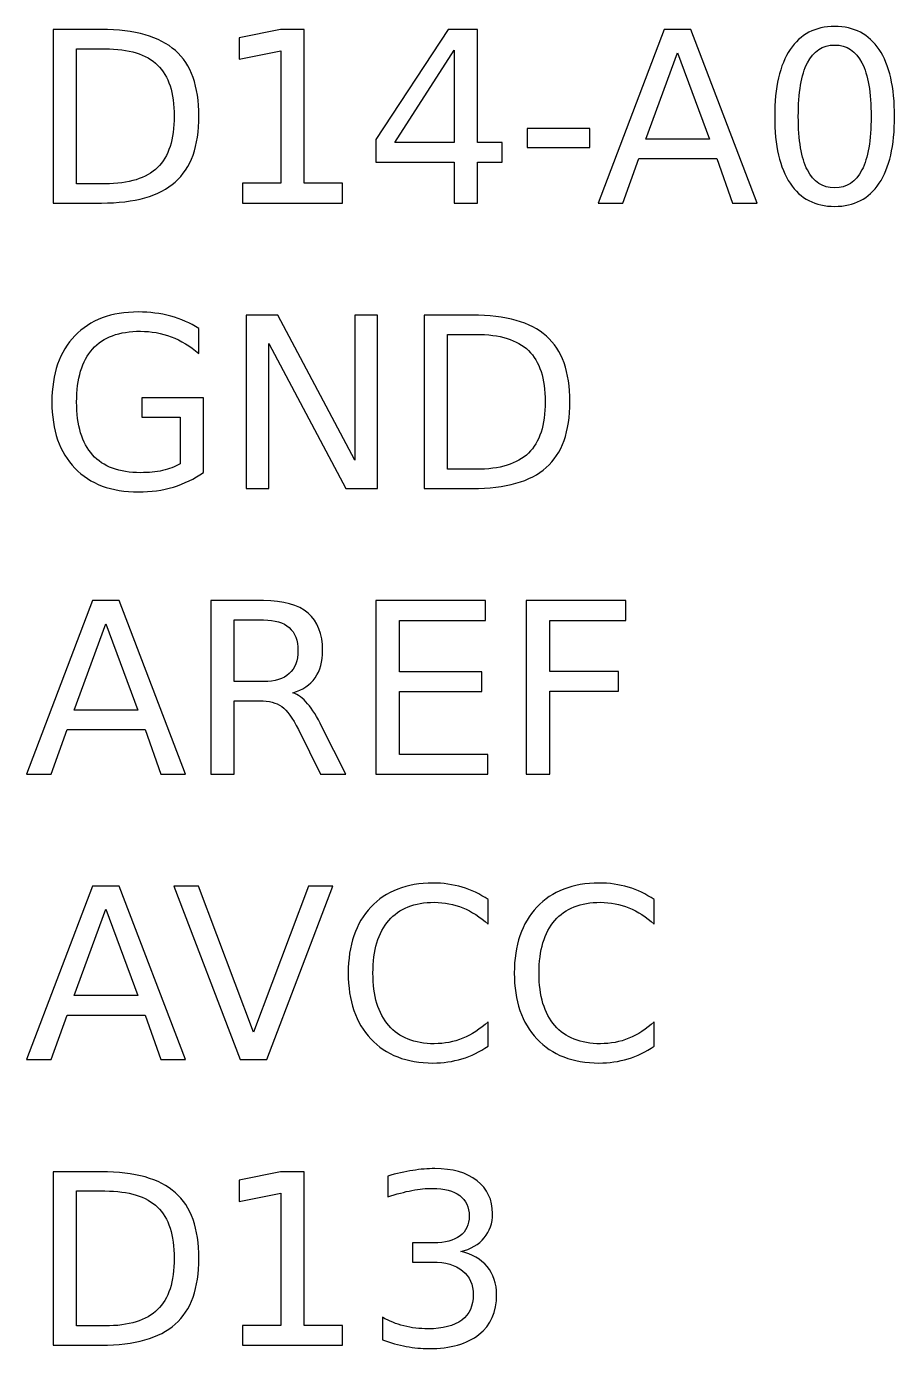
# Model space of a CAD drawing. Header units: centimetres. Extents: x -12.19 to -8.67, y -16.58 to -12.59.
# Drawn here: x -9.676 to -8.904, y -15.565 to -14.389 of the extents above; entities that cross this region are included whole.
import ezdxf

# ---------------------------------------------------------------- set-up
doc = ezdxf.new("R2010")
doc.units = ezdxf.units.CM
doc.header["$MEASUREMENT"] = 0
doc.layers.add('Layer 1', color=7, linetype='Continuous')

msp = doc.modelspace()

# ---------------------------------------------------------------- linework, layer by layer
at = {"layer": 'Layer 1', "color": 250}
for points, knots in [([(-9.65207, -14.39175), (-9.65207, -14.39175), (-9.60919, -14.39175), (-9.60919, -14.39175), (-9.60919, -14.39175), (-9.57927, -14.39175), (-9.55733, -14.39796), (-9.54336, -14.41041), (-9.54336, -14.41041), (-9.52936, -14.42283), (-9.52238, -14.4423), (-9.52238, -14.46876), (-9.52238, -14.46876), (-9.52238, -14.49536), (-9.5294, -14.51487), (-9.54347, -14.52735), (-9.54347, -14.52735), (-9.55751, -14.53981), (-9.57941, -14.54605), (-9.60919, -14.54605), (-9.60919, -14.54605), (-9.60919, -14.54605), (-9.65207, -14.54605), (-9.65207, -14.54605), (-9.65207, -14.54605), (-9.65207, -14.54605), (-9.65207, -14.39175), (-9.65207, -14.39175)], [0, 0, 0, 0, 0.1428571, 0.1428571, 0.1428571, 0.1428571, 0.2857143, 0.2857143, 0.2857143, 0.2857143, 0.4285714, 0.4285714, 0.4285714, 0.4285714, 0.5714286, 0.5714286, 0.5714286, 0.5714286, 0.7142857, 0.7142857, 0.7142857, 0.7142857, 0.8571429, 0.8571429, 0.8571429, 0.8571429, 1, 1, 1, 1]), ([(-9.48364, -14.52848), (-9.48364, -14.52848), (-9.44954, -14.52848), (-9.44954, -14.52848), (-9.44954, -14.52848), (-9.44954, -14.52848), (-9.44954, -14.41076), (-9.44954, -14.41076), (-9.44954, -14.41076), (-9.44954, -14.41076), (-9.48664, -14.41821), (-9.48664, -14.41821), (-9.48664, -14.41821), (-9.48664, -14.41821), (-9.48664, -14.39919), (-9.48664, -14.39919), (-9.48664, -14.39919), (-9.48664, -14.39919), (-9.44975, -14.39175), (-9.44975, -14.39175), (-9.44975, -14.39175), (-9.44975, -14.39175), (-9.42887, -14.39175), (-9.42887, -14.39175), (-9.42887, -14.39175), (-9.42887, -14.39175), (-9.42887, -14.52848), (-9.42887, -14.52848), (-9.42887, -14.52848), (-9.42887, -14.52848), (-9.39476, -14.52848), (-9.39476, -14.52848), (-9.39476, -14.52848), (-9.39476, -14.52848), (-9.39476, -14.54605), (-9.39476, -14.54605), (-9.39476, -14.54605), (-9.39476, -14.54605), (-9.48364, -14.54605), (-9.48364, -14.54605), (-9.48364, -14.54605), (-9.48364, -14.54605), (-9.48364, -14.52848), (-9.48364, -14.52848)], [0, 0, 0, 0, 0.0909091, 0.0909091, 0.0909091, 0.0909091, 0.1818182, 0.1818182, 0.1818182, 0.1818182, 0.2727273, 0.2727273, 0.2727273, 0.2727273, 0.3636364, 0.3636364, 0.3636364, 0.3636364, 0.4545455, 0.4545455, 0.4545455, 0.4545455, 0.5454545, 0.5454545, 0.5454545, 0.5454545, 0.6363636, 0.6363636, 0.6363636, 0.6363636, 0.7272727, 0.7272727, 0.7272727, 0.7272727, 0.8181818, 0.8181818, 0.8181818, 0.8181818, 0.9090909, 0.9090909, 0.9090909, 0.9090909, 1, 1, 1, 1]), ([(-9.30076, -14.39175), (-9.30076, -14.39175), (-9.27451, -14.39175), (-9.27451, -14.39175), (-9.27451, -14.39175), (-9.27451, -14.39175), (-9.27451, -14.49232), (-9.27451, -14.49232), (-9.27451, -14.49232), (-9.27451, -14.49232), (-9.2525, -14.49232), (-9.2525, -14.49232), (-9.2525, -14.49232), (-9.2525, -14.49232), (-9.2525, -14.50968), (-9.2525, -14.50968), (-9.2525, -14.50968), (-9.2525, -14.50968), (-9.27451, -14.50968), (-9.27451, -14.50968), (-9.27451, -14.50968), (-9.27451, -14.50968), (-9.27451, -14.54605), (-9.27451, -14.54605), (-9.27451, -14.54605), (-9.27451, -14.54605), (-9.29529, -14.54605), (-9.29529, -14.54605), (-9.29529, -14.54605), (-9.29529, -14.54605), (-9.29529, -14.50968), (-9.29529, -14.50968), (-9.29529, -14.50968), (-9.29529, -14.50968), (-9.36491, -14.50968), (-9.36491, -14.50968), (-9.36491, -14.50968), (-9.36491, -14.50968), (-9.36491, -14.48954), (-9.36491, -14.48954), (-9.36491, -14.48954), (-9.36491, -14.48954), (-9.30076, -14.39175), (-9.30076, -14.39175)], [0, 0, 0, 0, 0.0909091, 0.0909091, 0.0909091, 0.0909091, 0.1818182, 0.1818182, 0.1818182, 0.1818182, 0.2727273, 0.2727273, 0.2727273, 0.2727273, 0.3636364, 0.3636364, 0.3636364, 0.3636364, 0.4545455, 0.4545455, 0.4545455, 0.4545455, 0.5454545, 0.5454545, 0.5454545, 0.5454545, 0.6363636, 0.6363636, 0.6363636, 0.6363636, 0.7272727, 0.7272727, 0.7272727, 0.7272727, 0.8181818, 0.8181818, 0.8181818, 0.8181818, 0.9090909, 0.9090909, 0.9090909, 0.9090909, 1, 1, 1, 1]), ([(-9.10835, -14.39175), (-9.10835, -14.39175), (-9.08468, -14.39175), (-9.08468, -14.39175), (-9.08468, -14.39175), (-9.08468, -14.39175), (-9.02588, -14.54605), (-9.02588, -14.54605), (-9.02588, -14.54605), (-9.02588, -14.54605), (-9.04757, -14.54605), (-9.04757, -14.54605), (-9.04757, -14.54605), (-9.04757, -14.54605), (-9.06164, -14.50647), (-9.06164, -14.50647), (-9.06164, -14.50647), (-9.06164, -14.50647), (-9.13116, -14.50647), (-9.13116, -14.50647), (-9.13116, -14.50647), (-9.13116, -14.50647), (-9.14524, -14.54605), (-9.14524, -14.54605), (-9.14524, -14.54605), (-9.14524, -14.54605), (-9.16725, -14.54605), (-9.16725, -14.54605), (-9.16725, -14.54605), (-9.16725, -14.54605), (-9.10835, -14.39175), (-9.10835, -14.39175)], [0, 0, 0, 0, 0.125, 0.125, 0.125, 0.125, 0.25, 0.25, 0.25, 0.25, 0.375, 0.375, 0.375, 0.375, 0.5, 0.5, 0.5, 0.5, 0.625, 0.625, 0.625, 0.625, 0.75, 0.75, 0.75, 0.75, 0.875, 0.875, 0.875, 0.875, 1, 1, 1, 1]), ([(-8.95682, -14.38896), (-8.93954, -14.38896), (-8.92634, -14.39581), (-8.91721, -14.40949), (-8.91721, -14.40949), (-8.90807, -14.42315), (-8.90352, -14.44301), (-8.90352, -14.46904), (-8.90352, -14.46904), (-8.90352, -14.49504), (-8.90807, -14.51487), (-8.91721, -14.52852), (-8.91721, -14.52852), (-8.92634, -14.5422), (-8.93954, -14.54905), (-8.95682, -14.54905), (-8.95682, -14.54905), (-8.97414, -14.54905), (-8.98733, -14.5422), (-8.99646, -14.52852), (-8.99646, -14.52852), (-9.0056, -14.51487), (-9.01015, -14.49504), (-9.01015, -14.46904), (-9.01015, -14.46904), (-9.01015, -14.44301), (-9.0056, -14.42315), (-8.99646, -14.40949), (-8.99646, -14.40949), (-8.98733, -14.39581), (-8.97414, -14.38896), (-8.95682, -14.38896)], [0, 0, 0, 0, 0.125, 0.125, 0.125, 0.125, 0.25, 0.25, 0.25, 0.25, 0.375, 0.375, 0.375, 0.375, 0.5, 0.5, 0.5, 0.5, 0.625, 0.625, 0.625, 0.625, 0.75, 0.75, 0.75, 0.75, 0.875, 0.875, 0.875, 0.875, 1, 1, 1, 1]), ([(-8.95682, -14.40551), (-8.96758, -14.40551), (-8.97566, -14.4108), (-8.98105, -14.42138), (-8.98105, -14.42138), (-8.98644, -14.43193), (-8.98916, -14.44784), (-8.98916, -14.46904), (-8.98916, -14.46904), (-8.98916, -14.49021), (-8.98644, -14.50608), (-8.98105, -14.51663), (-8.98105, -14.51663), (-8.97566, -14.52721), (-8.96758, -14.5325), (-8.95682, -14.5325), (-8.95682, -14.5325), (-8.94603, -14.5325), (-8.93791, -14.52721), (-8.93252, -14.51663), (-8.93252, -14.51663), (-8.92712, -14.50608), (-8.9244, -14.49021), (-8.9244, -14.46904), (-8.9244, -14.46904), (-8.9244, -14.44784), (-8.92712, -14.43193), (-8.93252, -14.42138), (-8.93252, -14.42138), (-8.93791, -14.4108), (-8.94603, -14.40551), (-8.95682, -14.40551)], [0, 0, 0, 0, 0.125, 0.125, 0.125, 0.125, 0.25, 0.25, 0.25, 0.25, 0.375, 0.375, 0.375, 0.375, 0.5, 0.5, 0.5, 0.5, 0.625, 0.625, 0.625, 0.625, 0.75, 0.75, 0.75, 0.75, 0.875, 0.875, 0.875, 0.875, 1, 1, 1, 1]), ([(-9.63119, -14.40889), (-9.63119, -14.40889), (-9.63119, -14.52891), (-9.63119, -14.52891), (-9.63119, -14.52891), (-9.63119, -14.52891), (-9.60598, -14.52891), (-9.60598, -14.52891), (-9.60598, -14.52891), (-9.5847, -14.52891), (-9.56911, -14.52407), (-9.5592, -14.51444), (-9.5592, -14.51444), (-9.54932, -14.50478), (-9.54438, -14.48957), (-9.54438, -14.46876), (-9.54438, -14.46876), (-9.54438, -14.44809), (-9.54932, -14.43292), (-9.5592, -14.42332), (-9.5592, -14.42332), (-9.56911, -14.41369), (-9.5847, -14.40889), (-9.60598, -14.40889), (-9.60598, -14.40889), (-9.60598, -14.40889), (-9.63119, -14.40889), (-9.63119, -14.40889)], [0, 0, 0, 0, 0.1428571, 0.1428571, 0.1428571, 0.1428571, 0.2857143, 0.2857143, 0.2857143, 0.2857143, 0.4285714, 0.4285714, 0.4285714, 0.4285714, 0.5714286, 0.5714286, 0.5714286, 0.5714286, 0.7142857, 0.7142857, 0.7142857, 0.7142857, 0.8571429, 0.8571429, 0.8571429, 0.8571429, 1, 1, 1, 1]), ([(-9.29529, -14.40995), (-9.29529, -14.40995), (-9.34798, -14.49232), (-9.34798, -14.49232), (-9.34798, -14.49232), (-9.34798, -14.49232), (-9.29529, -14.49232), (-9.29529, -14.49232), (-9.29529, -14.49232), (-9.29529, -14.49232), (-9.29529, -14.40995), (-9.29529, -14.40995)], [0, 0, 0, 0, 0.3333333, 0.3333333, 0.3333333, 0.3333333, 0.6666667, 0.6666667, 0.6666667, 0.6666667, 1, 1, 1, 1]), ([(-9.09657, -14.41232), (-9.09657, -14.41232), (-9.12488, -14.48911), (-9.12488, -14.48911), (-9.12488, -14.48911), (-9.12488, -14.48911), (-9.06813, -14.48911), (-9.06813, -14.48911), (-9.06813, -14.48911), (-9.06813, -14.48911), (-9.09657, -14.41232), (-9.09657, -14.41232)], [0, 0, 0, 0, 0.3333333, 0.3333333, 0.3333333, 0.3333333, 0.6666667, 0.6666667, 0.6666667, 0.6666667, 1, 1, 1, 1]), ([(-9.23028, -14.47962), (-9.23028, -14.47962), (-9.17459, -14.47962), (-9.17459, -14.47962), (-9.17459, -14.47962), (-9.17459, -14.47962), (-9.17459, -14.49656), (-9.17459, -14.49656), (-9.17459, -14.49656), (-9.17459, -14.49656), (-9.23028, -14.49656), (-9.23028, -14.49656), (-9.23028, -14.49656), (-9.23028, -14.49656), (-9.23028, -14.47962), (-9.23028, -14.47962)], [0, 0, 0, 0, 0.25, 0.25, 0.25, 0.25, 0.5, 0.5, 0.5, 0.5, 0.75, 0.75, 0.75, 0.75, 1, 1, 1, 1]), ([(-9.53913, -14.77804), (-9.53913, -14.77804), (-9.53913, -14.73659), (-9.53913, -14.73659), (-9.53913, -14.73659), (-9.53913, -14.73659), (-9.57324, -14.73659), (-9.57324, -14.73659), (-9.57324, -14.73659), (-9.57324, -14.73659), (-9.57324, -14.71944), (-9.57324, -14.71944), (-9.57324, -14.71944), (-9.57324, -14.71944), (-9.51846, -14.71944), (-9.51846, -14.71944), (-9.51846, -14.71944), (-9.51846, -14.71944), (-9.51846, -14.78569), (-9.51846, -14.78569), (-9.51846, -14.78569), (-9.52651, -14.79141), (-9.53539, -14.79575), (-9.54512, -14.79867), (-9.54512, -14.79867), (-9.55483, -14.8016), (-9.5652, -14.80305), (-9.57624, -14.80305), (-9.57624, -14.80305), (-9.60033, -14.80305), (-9.61921, -14.79599), (-9.63278, -14.78192), (-9.63278, -14.78192), (-9.64639, -14.76781), (-9.6532, -14.74819), (-9.6532, -14.72304), (-9.6532, -14.72304), (-9.6532, -14.69785), (-9.64639, -14.6782), (-9.63278, -14.66409), (-9.63278, -14.66409), (-9.61921, -14.65002), (-9.60033, -14.64296), (-9.5762, -14.64296), (-9.5762, -14.64296), (-9.56615, -14.64296), (-9.55659, -14.6442), (-9.54752, -14.64667), (-9.54752, -14.64667), (-9.53849, -14.64917), (-9.53013, -14.65281), (-9.52249, -14.65764), (-9.52249, -14.65764), (-9.52249, -14.65764), (-9.52249, -14.67986), (-9.52249, -14.67986), (-9.52249, -14.67986), (-9.5302, -14.6733), (-9.53839, -14.6684), (-9.54706, -14.66508), (-9.54706, -14.66508), (-9.55574, -14.66177), (-9.56488, -14.66011), (-9.57447, -14.66011), (-9.57447, -14.66011), (-9.59335, -14.66011), (-9.60753, -14.66536), (-9.61698, -14.67591), (-9.61698, -14.67591), (-9.62646, -14.68646), (-9.63119, -14.70219), (-9.63119, -14.72304), (-9.63119, -14.72304), (-9.63119, -14.74385), (-9.62646, -14.75955), (-9.61698, -14.7701), (-9.61698, -14.7701), (-9.60753, -14.78065), (-9.59335, -14.7859), (-9.57447, -14.7859), (-9.57447, -14.7859), (-9.5671, -14.7859), (-9.5605, -14.78527), (-9.55472, -14.784), (-9.55472, -14.784), (-9.54893, -14.78273), (-9.54375, -14.78072), (-9.53913, -14.77804)], [0, 0, 0, 0, 0.0454545, 0.0454545, 0.0454545, 0.0454545, 0.0909091, 0.0909091, 0.0909091, 0.0909091, 0.1363636, 0.1363636, 0.1363636, 0.1363636, 0.1818182, 0.1818182, 0.1818182, 0.1818182, 0.2272727, 0.2272727, 0.2272727, 0.2272727, 0.2727273, 0.2727273, 0.2727273, 0.2727273, 0.3181818, 0.3181818, 0.3181818, 0.3181818, 0.3636364, 0.3636364, 0.3636364, 0.3636364, 0.4090909, 0.4090909, 0.4090909, 0.4090909, 0.4545455, 0.4545455, 0.4545455, 0.4545455, 0.5, 0.5, 0.5, 0.5, 0.5454545, 0.5454545, 0.5454545, 0.5454545, 0.5909091, 0.5909091, 0.5909091, 0.5909091, 0.6363636, 0.6363636, 0.6363636, 0.6363636, 0.6818182, 0.6818182, 0.6818182, 0.6818182, 0.7272727, 0.7272727, 0.7272727, 0.7272727, 0.7727273, 0.7727273, 0.7727273, 0.7727273, 0.8181818, 0.8181818, 0.8181818, 0.8181818, 0.8636364, 0.8636364, 0.8636364, 0.8636364, 0.9090909, 0.9090909, 0.9090909, 0.9090909, 0.9545455, 0.9545455, 0.9545455, 0.9545455, 1, 1, 1, 1]), ([(-9.48033, -14.64575), (-9.48033, -14.64575), (-9.45223, -14.64575), (-9.45223, -14.64575), (-9.45223, -14.64575), (-9.45223, -14.64575), (-9.38379, -14.77483), (-9.38379, -14.77483), (-9.38379, -14.77483), (-9.38379, -14.77483), (-9.38379, -14.64575), (-9.38379, -14.64575), (-9.38379, -14.64575), (-9.38379, -14.64575), (-9.36355, -14.64575), (-9.36355, -14.64575), (-9.36355, -14.64575), (-9.36355, -14.64575), (-9.36355, -14.80005), (-9.36355, -14.80005), (-9.36355, -14.80005), (-9.36355, -14.80005), (-9.39166, -14.80005), (-9.39166, -14.80005), (-9.39166, -14.80005), (-9.39166, -14.80005), (-9.46008, -14.67097), (-9.46008, -14.67097), (-9.46008, -14.67097), (-9.46008, -14.67097), (-9.46008, -14.80005), (-9.46008, -14.80005), (-9.46008, -14.80005), (-9.46008, -14.80005), (-9.48033, -14.80005), (-9.48033, -14.80005), (-9.48033, -14.80005), (-9.48033, -14.80005), (-9.48033, -14.64575), (-9.48033, -14.64575)], [0, 0, 0, 0, 0.1, 0.1, 0.1, 0.1, 0.2, 0.2, 0.2, 0.2, 0.3, 0.3, 0.3, 0.3, 0.4, 0.4, 0.4, 0.4, 0.5, 0.5, 0.5, 0.5, 0.6, 0.6, 0.6, 0.6, 0.7, 0.7, 0.7, 0.7, 0.8, 0.8, 0.8, 0.8, 0.9, 0.9, 0.9, 0.9, 1, 1, 1, 1]), ([(-9.32202, -14.64575), (-9.32202, -14.64575), (-9.27914, -14.64575), (-9.27914, -14.64575), (-9.27914, -14.64575), (-9.24922, -14.64575), (-9.22728, -14.65196), (-9.21331, -14.66441), (-9.21331, -14.66441), (-9.19931, -14.67683), (-9.19233, -14.6963), (-9.19233, -14.72276), (-9.19233, -14.72276), (-9.19233, -14.74936), (-9.19935, -14.76887), (-9.21342, -14.78135), (-9.21342, -14.78135), (-9.22746, -14.79381), (-9.24936, -14.80005), (-9.27914, -14.80005), (-9.27914, -14.80005), (-9.27914, -14.80005), (-9.32202, -14.80005), (-9.32202, -14.80005), (-9.32202, -14.80005), (-9.32202, -14.80005), (-9.32202, -14.64575), (-9.32202, -14.64575)], [0, 0, 0, 0, 0.1428571, 0.1428571, 0.1428571, 0.1428571, 0.2857143, 0.2857143, 0.2857143, 0.2857143, 0.4285714, 0.4285714, 0.4285714, 0.4285714, 0.5714286, 0.5714286, 0.5714286, 0.5714286, 0.7142857, 0.7142857, 0.7142857, 0.7142857, 0.8571429, 0.8571429, 0.8571429, 0.8571429, 1, 1, 1, 1]), ([(-9.30114, -14.66289), (-9.30114, -14.66289), (-9.30114, -14.78291), (-9.30114, -14.78291), (-9.30114, -14.78291), (-9.30114, -14.78291), (-9.27593, -14.78291), (-9.27593, -14.78291), (-9.27593, -14.78291), (-9.25465, -14.78291), (-9.23906, -14.77807), (-9.22915, -14.76844), (-9.22915, -14.76844), (-9.21927, -14.75878), (-9.21433, -14.74357), (-9.21433, -14.72276), (-9.21433, -14.72276), (-9.21433, -14.70209), (-9.21927, -14.68692), (-9.22915, -14.67732), (-9.22915, -14.67732), (-9.23906, -14.66769), (-9.25465, -14.66289), (-9.27593, -14.66289), (-9.27593, -14.66289), (-9.27593, -14.66289), (-9.30114, -14.66289), (-9.30114, -14.66289)], [0, 0, 0, 0, 0.1428571, 0.1428571, 0.1428571, 0.1428571, 0.2857143, 0.2857143, 0.2857143, 0.2857143, 0.4285714, 0.4285714, 0.4285714, 0.4285714, 0.5714286, 0.5714286, 0.5714286, 0.5714286, 0.7142857, 0.7142857, 0.7142857, 0.7142857, 0.8571429, 0.8571429, 0.8571429, 0.8571429, 1, 1, 1, 1]), ([(-9.61695, -14.89975), (-9.61695, -14.89975), (-9.59328, -14.89975), (-9.59328, -14.89975), (-9.59328, -14.89975), (-9.59328, -14.89975), (-9.53448, -15.05405), (-9.53448, -15.05405), (-9.53448, -15.05405), (-9.53448, -15.05405), (-9.55617, -15.05405), (-9.55617, -15.05405), (-9.55617, -15.05405), (-9.55617, -15.05405), (-9.57024, -15.01447), (-9.57024, -15.01447), (-9.57024, -15.01447), (-9.57024, -15.01447), (-9.63976, -15.01447), (-9.63976, -15.01447), (-9.63976, -15.01447), (-9.63976, -15.01447), (-9.65384, -15.05405), (-9.65384, -15.05405), (-9.65384, -15.05405), (-9.65384, -15.05405), (-9.67585, -15.05405), (-9.67585, -15.05405), (-9.67585, -15.05405), (-9.67585, -15.05405), (-9.61695, -14.89975), (-9.61695, -14.89975)], [0, 0, 0, 0, 0.125, 0.125, 0.125, 0.125, 0.25, 0.25, 0.25, 0.25, 0.375, 0.375, 0.375, 0.375, 0.5, 0.5, 0.5, 0.5, 0.625, 0.625, 0.625, 0.625, 0.75, 0.75, 0.75, 0.75, 0.875, 0.875, 0.875, 0.875, 1, 1, 1, 1]), ([(-9.43878, -14.9817), (-9.4343, -14.98321), (-9.42992, -14.98646), (-9.42569, -14.9914), (-9.42569, -14.9914), (-9.42146, -14.99637), (-9.41722, -15.00318), (-9.41296, -15.01186), (-9.41296, -15.01186), (-9.41296, -15.01186), (-9.39176, -15.05405), (-9.39176, -15.05405), (-9.39176, -15.05405), (-9.39176, -15.05405), (-9.41419, -15.05405), (-9.41419, -15.05405), (-9.41419, -15.05405), (-9.41419, -15.05405), (-9.43391, -15.01447), (-9.43391, -15.01447), (-9.43391, -15.01447), (-9.43903, -15.00413), (-9.44396, -14.99725), (-9.44876, -14.9939), (-9.44876, -14.9939), (-9.45352, -14.99052), (-9.46005, -14.98882), (-9.46834, -14.98882), (-9.46834, -14.98882), (-9.46834, -14.98882), (-9.49105, -14.98882), (-9.49105, -14.98882), (-9.49105, -14.98882), (-9.49105, -14.98882), (-9.49105, -15.05405), (-9.49105, -15.05405), (-9.49105, -15.05405), (-9.49105, -15.05405), (-9.51193, -15.05405), (-9.51193, -15.05405), (-9.51193, -15.05405), (-9.51193, -15.05405), (-9.51193, -14.89975), (-9.51193, -14.89975), (-9.51193, -14.89975), (-9.51193, -14.89975), (-9.46481, -14.89975), (-9.46481, -14.89975), (-9.46481, -14.89975), (-9.44717, -14.89975), (-9.43402, -14.90342), (-9.42534, -14.91079), (-9.42534, -14.91079), (-9.41666, -14.91816), (-9.41232, -14.92931), (-9.41232, -14.9442), (-9.41232, -14.9442), (-9.41232, -14.9539), (-9.41458, -14.96194), (-9.41909, -14.96836), (-9.41909, -14.96836), (-9.42361, -14.97478), (-9.43017, -14.97923), (-9.43878, -14.9817)], [0, 0, 0, 0, 0.0625, 0.0625, 0.0625, 0.0625, 0.125, 0.125, 0.125, 0.125, 0.1875, 0.1875, 0.1875, 0.1875, 0.25, 0.25, 0.25, 0.25, 0.3125, 0.3125, 0.3125, 0.3125, 0.375, 0.375, 0.375, 0.375, 0.4375, 0.4375, 0.4375, 0.4375, 0.5, 0.5, 0.5, 0.5, 0.5625, 0.5625, 0.5625, 0.5625, 0.625, 0.625, 0.625, 0.625, 0.6875, 0.6875, 0.6875, 0.6875, 0.75, 0.75, 0.75, 0.75, 0.8125, 0.8125, 0.8125, 0.8125, 0.875, 0.875, 0.875, 0.875, 0.9375, 0.9375, 0.9375, 0.9375, 1, 1, 1, 1]), ([(-9.36488, -14.89975), (-9.36488, -14.89975), (-9.26735, -14.89975), (-9.26735, -14.89975), (-9.26735, -14.89975), (-9.26735, -14.89975), (-9.26735, -14.91732), (-9.26735, -14.91732), (-9.26735, -14.91732), (-9.26735, -14.91732), (-9.344, -14.91732), (-9.344, -14.91732), (-9.344, -14.91732), (-9.344, -14.91732), (-9.344, -14.963), (-9.344, -14.963), (-9.344, -14.963), (-9.344, -14.963), (-9.27056, -14.963), (-9.27056, -14.963), (-9.27056, -14.963), (-9.27056, -14.963), (-9.27056, -14.98057), (-9.27056, -14.98057), (-9.27056, -14.98057), (-9.27056, -14.98057), (-9.344, -14.98057), (-9.344, -14.98057), (-9.344, -14.98057), (-9.344, -14.98057), (-9.344, -15.03648), (-9.344, -15.03648), (-9.344, -15.03648), (-9.344, -15.03648), (-9.26548, -15.03648), (-9.26548, -15.03648), (-9.26548, -15.03648), (-9.26548, -15.03648), (-9.26548, -15.05405), (-9.26548, -15.05405), (-9.26548, -15.05405), (-9.26548, -15.05405), (-9.36488, -15.05405), (-9.36488, -15.05405), (-9.36488, -15.05405), (-9.36488, -15.05405), (-9.36488, -14.89975), (-9.36488, -14.89975)], [0, 0, 0, 0, 0.0833333, 0.0833333, 0.0833333, 0.0833333, 0.1666667, 0.1666667, 0.1666667, 0.1666667, 0.25, 0.25, 0.25, 0.25, 0.3333333, 0.3333333, 0.3333333, 0.3333333, 0.4166667, 0.4166667, 0.4166667, 0.4166667, 0.5, 0.5, 0.5, 0.5, 0.5833333, 0.5833333, 0.5833333, 0.5833333, 0.6666667, 0.6666667, 0.6666667, 0.6666667, 0.75, 0.75, 0.75, 0.75, 0.8333333, 0.8333333, 0.8333333, 0.8333333, 0.9166667, 0.9166667, 0.9166667, 0.9166667, 1, 1, 1, 1]), ([(-9.23116, -14.89975), (-9.23116, -14.89975), (-9.14249, -14.89975), (-9.14249, -14.89975), (-9.14249, -14.89975), (-9.14249, -14.89975), (-9.14249, -14.91732), (-9.14249, -14.91732), (-9.14249, -14.91732), (-9.14249, -14.91732), (-9.21028, -14.91732), (-9.21028, -14.91732), (-9.21028, -14.91732), (-9.21028, -14.91732), (-9.21028, -14.96279), (-9.21028, -14.96279), (-9.21028, -14.96279), (-9.21028, -14.96279), (-9.14912, -14.96279), (-9.14912, -14.96279), (-9.14912, -14.96279), (-9.14912, -14.96279), (-9.14912, -14.98036), (-9.14912, -14.98036), (-9.14912, -14.98036), (-9.14912, -14.98036), (-9.21028, -14.98036), (-9.21028, -14.98036), (-9.21028, -14.98036), (-9.21028, -14.98036), (-9.21028, -15.05405), (-9.21028, -15.05405), (-9.21028, -15.05405), (-9.21028, -15.05405), (-9.23116, -15.05405), (-9.23116, -15.05405), (-9.23116, -15.05405), (-9.23116, -15.05405), (-9.23116, -14.89975), (-9.23116, -14.89975)], [0, 0, 0, 0, 0.1, 0.1, 0.1, 0.1, 0.2, 0.2, 0.2, 0.2, 0.3, 0.3, 0.3, 0.3, 0.4, 0.4, 0.4, 0.4, 0.5, 0.5, 0.5, 0.5, 0.6, 0.6, 0.6, 0.6, 0.7, 0.7, 0.7, 0.7, 0.8, 0.8, 0.8, 0.8, 0.9, 0.9, 0.9, 0.9, 1, 1, 1, 1]), ([(-9.60517, -14.92032), (-9.60517, -14.92032), (-9.63348, -14.99711), (-9.63348, -14.99711), (-9.63348, -14.99711), (-9.63348, -14.99711), (-9.57673, -14.99711), (-9.57673, -14.99711), (-9.57673, -14.99711), (-9.57673, -14.99711), (-9.60517, -14.92032), (-9.60517, -14.92032)], [0, 0, 0, 0, 0.3333333, 0.3333333, 0.3333333, 0.3333333, 0.6666667, 0.6666667, 0.6666667, 0.6666667, 1, 1, 1, 1]), ([(-9.49105, -14.91689), (-9.49105, -14.91689), (-9.49105, -14.97168), (-9.49105, -14.97168), (-9.49105, -14.97168), (-9.49105, -14.97168), (-9.46481, -14.97168), (-9.46481, -14.97168), (-9.46481, -14.97168), (-9.45476, -14.97168), (-9.44717, -14.96935), (-9.44202, -14.96469), (-9.44202, -14.96469), (-9.43691, -14.96004), (-9.43433, -14.95319), (-9.43433, -14.9442), (-9.43433, -14.9442), (-9.43433, -14.93517), (-9.43691, -14.92836), (-9.44202, -14.92377), (-9.44202, -14.92377), (-9.44717, -14.91919), (-9.45476, -14.91689), (-9.46481, -14.91689), (-9.46481, -14.91689), (-9.46481, -14.91689), (-9.49105, -14.91689), (-9.49105, -14.91689)], [0, 0, 0, 0, 0.1428571, 0.1428571, 0.1428571, 0.1428571, 0.2857143, 0.2857143, 0.2857143, 0.2857143, 0.4285714, 0.4285714, 0.4285714, 0.4285714, 0.5714286, 0.5714286, 0.5714286, 0.5714286, 0.7142857, 0.7142857, 0.7142857, 0.7142857, 0.8571429, 0.8571429, 0.8571429, 0.8571429, 1, 1, 1, 1]), ([(-9.61695, -15.15375), (-9.61695, -15.15375), (-9.59328, -15.15375), (-9.59328, -15.15375), (-9.59328, -15.15375), (-9.59328, -15.15375), (-9.53448, -15.30805), (-9.53448, -15.30805), (-9.53448, -15.30805), (-9.53448, -15.30805), (-9.55617, -15.30805), (-9.55617, -15.30805), (-9.55617, -15.30805), (-9.55617, -15.30805), (-9.57024, -15.26847), (-9.57024, -15.26847), (-9.57024, -15.26847), (-9.57024, -15.26847), (-9.63976, -15.26847), (-9.63976, -15.26847), (-9.63976, -15.26847), (-9.63976, -15.26847), (-9.65384, -15.30805), (-9.65384, -15.30805), (-9.65384, -15.30805), (-9.65384, -15.30805), (-9.67585, -15.30805), (-9.67585, -15.30805), (-9.67585, -15.30805), (-9.67585, -15.30805), (-9.61695, -15.15375), (-9.61695, -15.15375)], [0, 0, 0, 0, 0.125, 0.125, 0.125, 0.125, 0.25, 0.25, 0.25, 0.25, 0.375, 0.375, 0.375, 0.375, 0.5, 0.5, 0.5, 0.5, 0.625, 0.625, 0.625, 0.625, 0.75, 0.75, 0.75, 0.75, 0.875, 0.875, 0.875, 0.875, 1, 1, 1, 1]), ([(-9.4857, -15.30805), (-9.4857, -15.30805), (-9.5446, -15.15375), (-9.5446, -15.15375), (-9.5446, -15.15375), (-9.5446, -15.15375), (-9.5228, -15.15375), (-9.5228, -15.15375), (-9.5228, -15.15375), (-9.5228, -15.15375), (-9.47392, -15.28367), (-9.47392, -15.28367), (-9.47392, -15.28367), (-9.47392, -15.28367), (-9.42492, -15.15375), (-9.42492, -15.15375), (-9.42492, -15.15375), (-9.42492, -15.15375), (-9.40323, -15.15375), (-9.40323, -15.15375), (-9.40323, -15.15375), (-9.40323, -15.15375), (-9.46203, -15.30805), (-9.46203, -15.30805), (-9.46203, -15.30805), (-9.46203, -15.30805), (-9.4857, -15.30805), (-9.4857, -15.30805)], [0, 0, 0, 0, 0.1428571, 0.1428571, 0.1428571, 0.1428571, 0.2857143, 0.2857143, 0.2857143, 0.2857143, 0.4285714, 0.4285714, 0.4285714, 0.4285714, 0.5714286, 0.5714286, 0.5714286, 0.5714286, 0.7142857, 0.7142857, 0.7142857, 0.7142857, 0.8571429, 0.8571429, 0.8571429, 0.8571429, 1, 1, 1, 1]), ([(-9.26518, -15.16564), (-9.26518, -15.16564), (-9.26518, -15.18765), (-9.26518, -15.18765), (-9.26518, -15.18765), (-9.27219, -15.18109), (-9.2797, -15.17622), (-9.28764, -15.17298), (-9.28764, -15.17298), (-9.29561, -15.16973), (-9.30405, -15.16811), (-9.31301, -15.16811), (-9.31301, -15.16811), (-9.33064, -15.16811), (-9.34416, -15.1735), (-9.35354, -15.1843), (-9.35354, -15.1843), (-9.36288, -15.19506), (-9.36757, -15.21065), (-9.36757, -15.23104), (-9.36757, -15.23104), (-9.36757, -15.2514), (-9.36288, -15.26695), (-9.35354, -15.27771), (-9.35354, -15.27771), (-9.34416, -15.28851), (-9.33064, -15.2939), (-9.31301, -15.2939), (-9.31301, -15.2939), (-9.30405, -15.2939), (-9.29561, -15.29228), (-9.28764, -15.28904), (-9.28764, -15.28904), (-9.2797, -15.28579), (-9.27219, -15.28092), (-9.26518, -15.27436), (-9.26518, -15.27436), (-9.26518, -15.27436), (-9.26518, -15.29616), (-9.26518, -15.29616), (-9.26518, -15.29616), (-9.27247, -15.30114), (-9.2802, -15.30484), (-9.28838, -15.30731), (-9.28838, -15.30731), (-9.29653, -15.30981), (-9.30517, -15.31105), (-9.31424, -15.31105), (-9.31424, -15.31105), (-9.33763, -15.31105), (-9.35601, -15.30389), (-9.36944, -15.2896), (-9.36944, -15.2896), (-9.38288, -15.27531), (-9.38958, -15.25581), (-9.38958, -15.23104), (-9.38958, -15.23104), (-9.38958, -15.20624), (-9.38288, -15.1867), (-9.36944, -15.17241), (-9.36944, -15.17241), (-9.35601, -15.15812), (-9.33763, -15.15096), (-9.31424, -15.15096), (-9.31424, -15.15096), (-9.30503, -15.15096), (-9.29632, -15.1522), (-9.28817, -15.15463), (-9.28817, -15.15463), (-9.27999, -15.15707), (-9.27233, -15.16073), (-9.26518, -15.16564)], [0, 0, 0, 0, 0.0555556, 0.0555556, 0.0555556, 0.0555556, 0.1111111, 0.1111111, 0.1111111, 0.1111111, 0.1666667, 0.1666667, 0.1666667, 0.1666667, 0.2222222, 0.2222222, 0.2222222, 0.2222222, 0.2777778, 0.2777778, 0.2777778, 0.2777778, 0.3333333, 0.3333333, 0.3333333, 0.3333333, 0.3888889, 0.3888889, 0.3888889, 0.3888889, 0.4444444, 0.4444444, 0.4444444, 0.4444444, 0.5, 0.5, 0.5, 0.5, 0.5555556, 0.5555556, 0.5555556, 0.5555556, 0.6111111, 0.6111111, 0.6111111, 0.6111111, 0.6666667, 0.6666667, 0.6666667, 0.6666667, 0.7222222, 0.7222222, 0.7222222, 0.7222222, 0.7777778, 0.7777778, 0.7777778, 0.7777778, 0.8333333, 0.8333333, 0.8333333, 0.8333333, 0.8888889, 0.8888889, 0.8888889, 0.8888889, 0.9444444, 0.9444444, 0.9444444, 0.9444444, 1, 1, 1, 1]), ([(-9.11742, -15.16564), (-9.11742, -15.16564), (-9.11742, -15.18765), (-9.11742, -15.18765), (-9.11742, -15.18765), (-9.12443, -15.18109), (-9.13194, -15.17622), (-9.13988, -15.17298), (-9.13988, -15.17298), (-9.14785, -15.16973), (-9.15629, -15.16811), (-9.16525, -15.16811), (-9.16525, -15.16811), (-9.18288, -15.16811), (-9.1964, -15.1735), (-9.20578, -15.1843), (-9.20578, -15.1843), (-9.21512, -15.19506), (-9.21981, -15.21065), (-9.21981, -15.23104), (-9.21981, -15.23104), (-9.21981, -15.2514), (-9.21512, -15.26695), (-9.20578, -15.27771), (-9.20578, -15.27771), (-9.1964, -15.28851), (-9.18288, -15.2939), (-9.16525, -15.2939), (-9.16525, -15.2939), (-9.15629, -15.2939), (-9.14785, -15.29228), (-9.13988, -15.28904), (-9.13988, -15.28904), (-9.13194, -15.28579), (-9.12443, -15.28092), (-9.11742, -15.27436), (-9.11742, -15.27436), (-9.11742, -15.27436), (-9.11742, -15.29616), (-9.11742, -15.29616), (-9.11742, -15.29616), (-9.12471, -15.30114), (-9.13244, -15.30484), (-9.14062, -15.30731), (-9.14062, -15.30731), (-9.14877, -15.30981), (-9.15741, -15.31105), (-9.16648, -15.31105), (-9.16648, -15.31105), (-9.18987, -15.31105), (-9.20825, -15.30389), (-9.22168, -15.2896), (-9.22168, -15.2896), (-9.23512, -15.27531), (-9.24182, -15.25581), (-9.24182, -15.23104), (-9.24182, -15.23104), (-9.24182, -15.20624), (-9.23512, -15.1867), (-9.22168, -15.17241), (-9.22168, -15.17241), (-9.20825, -15.15812), (-9.18987, -15.15096), (-9.16648, -15.15096), (-9.16648, -15.15096), (-9.15727, -15.15096), (-9.14856, -15.1522), (-9.14041, -15.15463), (-9.14041, -15.15463), (-9.13223, -15.15707), (-9.12457, -15.16073), (-9.11742, -15.16564)], [0, 0, 0, 0, 0.0555556, 0.0555556, 0.0555556, 0.0555556, 0.1111111, 0.1111111, 0.1111111, 0.1111111, 0.1666667, 0.1666667, 0.1666667, 0.1666667, 0.2222222, 0.2222222, 0.2222222, 0.2222222, 0.2777778, 0.2777778, 0.2777778, 0.2777778, 0.3333333, 0.3333333, 0.3333333, 0.3333333, 0.3888889, 0.3888889, 0.3888889, 0.3888889, 0.4444444, 0.4444444, 0.4444444, 0.4444444, 0.5, 0.5, 0.5, 0.5, 0.5555556, 0.5555556, 0.5555556, 0.5555556, 0.6111111, 0.6111111, 0.6111111, 0.6111111, 0.6666667, 0.6666667, 0.6666667, 0.6666667, 0.7222222, 0.7222222, 0.7222222, 0.7222222, 0.7777778, 0.7777778, 0.7777778, 0.7777778, 0.8333333, 0.8333333, 0.8333333, 0.8333333, 0.8888889, 0.8888889, 0.8888889, 0.8888889, 0.9444444, 0.9444444, 0.9444444, 0.9444444, 1, 1, 1, 1]), ([(-9.60517, -15.17432), (-9.60517, -15.17432), (-9.63348, -15.25111), (-9.63348, -15.25111), (-9.63348, -15.25111), (-9.63348, -15.25111), (-9.57673, -15.25111), (-9.57673, -15.25111), (-9.57673, -15.25111), (-9.57673, -15.25111), (-9.60517, -15.17432), (-9.60517, -15.17432)], [0, 0, 0, 0, 0.3333333, 0.3333333, 0.3333333, 0.3333333, 0.6666667, 0.6666667, 0.6666667, 0.6666667, 1, 1, 1, 1]), ([(-9.2894, -15.47883), (-9.27938, -15.48098), (-9.27158, -15.48543), (-9.26597, -15.49217), (-9.26597, -15.49217), (-9.26036, -15.49894), (-9.25754, -15.50727), (-9.25754, -15.51718), (-9.25754, -15.51718), (-9.25754, -15.53242), (-9.26276, -15.5442), (-9.27324, -15.55253), (-9.27324, -15.55253), (-9.28372, -15.56089), (-9.2986, -15.56505), (-9.3179, -15.56505), (-9.3179, -15.56505), (-9.32439, -15.56505), (-9.33105, -15.56441), (-9.33789, -15.56314), (-9.33789, -15.56314), (-9.34474, -15.56187), (-9.35183, -15.55993), (-9.35913, -15.55739), (-9.35913, -15.55739), (-9.35913, -15.55739), (-9.35913, -15.53725), (-9.35913, -15.53725), (-9.35913, -15.53725), (-9.35334, -15.54064), (-9.34699, -15.54318), (-9.34011, -15.54491), (-9.34011, -15.54491), (-9.33324, -15.54663), (-9.32605, -15.54748), (-9.31854, -15.54748), (-9.31854, -15.54748), (-9.30545, -15.54748), (-9.29546, -15.54491), (-9.28859, -15.53972), (-9.28859, -15.53972), (-9.28174, -15.53457), (-9.27832, -15.52706), (-9.27832, -15.51718), (-9.27832, -15.51718), (-9.27832, -15.50811), (-9.28149, -15.50099), (-9.28788, -15.49584), (-9.28788, -15.49584), (-9.29426, -15.49072), (-9.30312, -15.48815), (-9.31448, -15.48815), (-9.31448, -15.48815), (-9.31448, -15.48815), (-9.33246, -15.48815), (-9.33246, -15.48815), (-9.33246, -15.48815), (-9.33246, -15.48815), (-9.33246, -15.471), (-9.33246, -15.471), (-9.33246, -15.471), (-9.33246, -15.471), (-9.31367, -15.471), (-9.31367, -15.471), (-9.31367, -15.471), (-9.3034, -15.471), (-9.29557, -15.46895), (-9.2901, -15.46486), (-9.2901, -15.46486), (-9.28467, -15.46074), (-9.28195, -15.45484), (-9.28195, -15.44712), (-9.28195, -15.44712), (-9.28195, -15.43922), (-9.28478, -15.43311), (-9.29038, -15.42888), (-9.29038, -15.42888), (-9.29599, -15.42465), (-9.30404, -15.42253), (-9.31448, -15.42253), (-9.31448, -15.42253), (-9.32023, -15.42253), (-9.32633, -15.42317), (-9.33288, -15.4244), (-9.33288, -15.4244), (-9.33941, -15.42564), (-9.34661, -15.42758), (-9.35447, -15.43019), (-9.35447, -15.43019), (-9.35447, -15.43019), (-9.35447, -15.4116), (-9.35447, -15.4116), (-9.35447, -15.4116), (-9.34653, -15.40937), (-9.33913, -15.40771), (-9.33221, -15.40662), (-9.33221, -15.40662), (-9.32531, -15.40553), (-9.31875, -15.40496), (-9.31264, -15.40496), (-9.31264, -15.40496), (-9.2968, -15.40496), (-9.28425, -15.40856), (-9.275, -15.41576), (-9.275, -15.41576), (-9.2658, -15.42295), (-9.26118, -15.43269), (-9.26118, -15.44497), (-9.26118, -15.44497), (-9.26118, -15.4535), (-9.26361, -15.4607), (-9.26851, -15.46659), (-9.26851, -15.46659), (-9.27342, -15.47248), (-9.28037, -15.47657), (-9.2894, -15.47883)], [0, 0, 0, 0, 0.0344828, 0.0344828, 0.0344828, 0.0344828, 0.0689655, 0.0689655, 0.0689655, 0.0689655, 0.1034483, 0.1034483, 0.1034483, 0.1034483, 0.137931, 0.137931, 0.137931, 0.137931, 0.1724138, 0.1724138, 0.1724138, 0.1724138, 0.2068966, 0.2068966, 0.2068966, 0.2068966, 0.2413793, 0.2413793, 0.2413793, 0.2413793, 0.2758621, 0.2758621, 0.2758621, 0.2758621, 0.3103448, 0.3103448, 0.3103448, 0.3103448, 0.3448276, 0.3448276, 0.3448276, 0.3448276, 0.3793103, 0.3793103, 0.3793103, 0.3793103, 0.4137931, 0.4137931, 0.4137931, 0.4137931, 0.4482759, 0.4482759, 0.4482759, 0.4482759, 0.4827586, 0.4827586, 0.4827586, 0.4827586, 0.5172414, 0.5172414, 0.5172414, 0.5172414, 0.5517241, 0.5517241, 0.5517241, 0.5517241, 0.5862069, 0.5862069, 0.5862069, 0.5862069, 0.6206897, 0.6206897, 0.6206897, 0.6206897, 0.6551724, 0.6551724, 0.6551724, 0.6551724, 0.6896552, 0.6896552, 0.6896552, 0.6896552, 0.7241379, 0.7241379, 0.7241379, 0.7241379, 0.7586207, 0.7586207, 0.7586207, 0.7586207, 0.7931034, 0.7931034, 0.7931034, 0.7931034, 0.8275862, 0.8275862, 0.8275862, 0.8275862, 0.862069, 0.862069, 0.862069, 0.862069, 0.8965517, 0.8965517, 0.8965517, 0.8965517, 0.9310345, 0.9310345, 0.9310345, 0.9310345, 0.9655172, 0.9655172, 0.9655172, 0.9655172, 1, 1, 1, 1]), ([(-9.65207, -15.40775), (-9.65207, -15.40775), (-9.60919, -15.40775), (-9.60919, -15.40775), (-9.60919, -15.40775), (-9.57927, -15.40775), (-9.55733, -15.41396), (-9.54336, -15.42641), (-9.54336, -15.42641), (-9.52936, -15.43883), (-9.52238, -15.4583), (-9.52238, -15.48476), (-9.52238, -15.48476), (-9.52238, -15.51136), (-9.5294, -15.53087), (-9.54347, -15.54335), (-9.54347, -15.54335), (-9.55751, -15.55581), (-9.57941, -15.56205), (-9.60919, -15.56205), (-9.60919, -15.56205), (-9.60919, -15.56205), (-9.65207, -15.56205), (-9.65207, -15.56205), (-9.65207, -15.56205), (-9.65207, -15.56205), (-9.65207, -15.40775), (-9.65207, -15.40775)], [0, 0, 0, 0, 0.1428571, 0.1428571, 0.1428571, 0.1428571, 0.2857143, 0.2857143, 0.2857143, 0.2857143, 0.4285714, 0.4285714, 0.4285714, 0.4285714, 0.5714286, 0.5714286, 0.5714286, 0.5714286, 0.7142857, 0.7142857, 0.7142857, 0.7142857, 0.8571429, 0.8571429, 0.8571429, 0.8571429, 1, 1, 1, 1]), ([(-9.48364, -15.54448), (-9.48364, -15.54448), (-9.44954, -15.54448), (-9.44954, -15.54448), (-9.44954, -15.54448), (-9.44954, -15.54448), (-9.44954, -15.42676), (-9.44954, -15.42676), (-9.44954, -15.42676), (-9.44954, -15.42676), (-9.48664, -15.43421), (-9.48664, -15.43421), (-9.48664, -15.43421), (-9.48664, -15.43421), (-9.48664, -15.41519), (-9.48664, -15.41519), (-9.48664, -15.41519), (-9.48664, -15.41519), (-9.44975, -15.40775), (-9.44975, -15.40775), (-9.44975, -15.40775), (-9.44975, -15.40775), (-9.42887, -15.40775), (-9.42887, -15.40775), (-9.42887, -15.40775), (-9.42887, -15.40775), (-9.42887, -15.54448), (-9.42887, -15.54448), (-9.42887, -15.54448), (-9.42887, -15.54448), (-9.39476, -15.54448), (-9.39476, -15.54448), (-9.39476, -15.54448), (-9.39476, -15.54448), (-9.39476, -15.56205), (-9.39476, -15.56205), (-9.39476, -15.56205), (-9.39476, -15.56205), (-9.48364, -15.56205), (-9.48364, -15.56205), (-9.48364, -15.56205), (-9.48364, -15.56205), (-9.48364, -15.54448), (-9.48364, -15.54448)], [0, 0, 0, 0, 0.0909091, 0.0909091, 0.0909091, 0.0909091, 0.1818182, 0.1818182, 0.1818182, 0.1818182, 0.2727273, 0.2727273, 0.2727273, 0.2727273, 0.3636364, 0.3636364, 0.3636364, 0.3636364, 0.4545455, 0.4545455, 0.4545455, 0.4545455, 0.5454545, 0.5454545, 0.5454545, 0.5454545, 0.6363636, 0.6363636, 0.6363636, 0.6363636, 0.7272727, 0.7272727, 0.7272727, 0.7272727, 0.8181818, 0.8181818, 0.8181818, 0.8181818, 0.9090909, 0.9090909, 0.9090909, 0.9090909, 1, 1, 1, 1]), ([(-9.63119, -15.42489), (-9.63119, -15.42489), (-9.63119, -15.54491), (-9.63119, -15.54491), (-9.63119, -15.54491), (-9.63119, -15.54491), (-9.60598, -15.54491), (-9.60598, -15.54491), (-9.60598, -15.54491), (-9.5847, -15.54491), (-9.56911, -15.54007), (-9.5592, -15.53044), (-9.5592, -15.53044), (-9.54932, -15.52078), (-9.54438, -15.50557), (-9.54438, -15.48476), (-9.54438, -15.48476), (-9.54438, -15.46409), (-9.54932, -15.44892), (-9.5592, -15.43932), (-9.5592, -15.43932), (-9.56911, -15.42969), (-9.5847, -15.42489), (-9.60598, -15.42489), (-9.60598, -15.42489), (-9.60598, -15.42489), (-9.63119, -15.42489), (-9.63119, -15.42489)], [0, 0, 0, 0, 0.1428571, 0.1428571, 0.1428571, 0.1428571, 0.2857143, 0.2857143, 0.2857143, 0.2857143, 0.4285714, 0.4285714, 0.4285714, 0.4285714, 0.5714286, 0.5714286, 0.5714286, 0.5714286, 0.7142857, 0.7142857, 0.7142857, 0.7142857, 0.8571429, 0.8571429, 0.8571429, 0.8571429, 1, 1, 1, 1])]:
    msp.add_open_spline(points, degree=3, knots=knots, dxfattribs=at)

doc.saveas('drawing.dxf')
